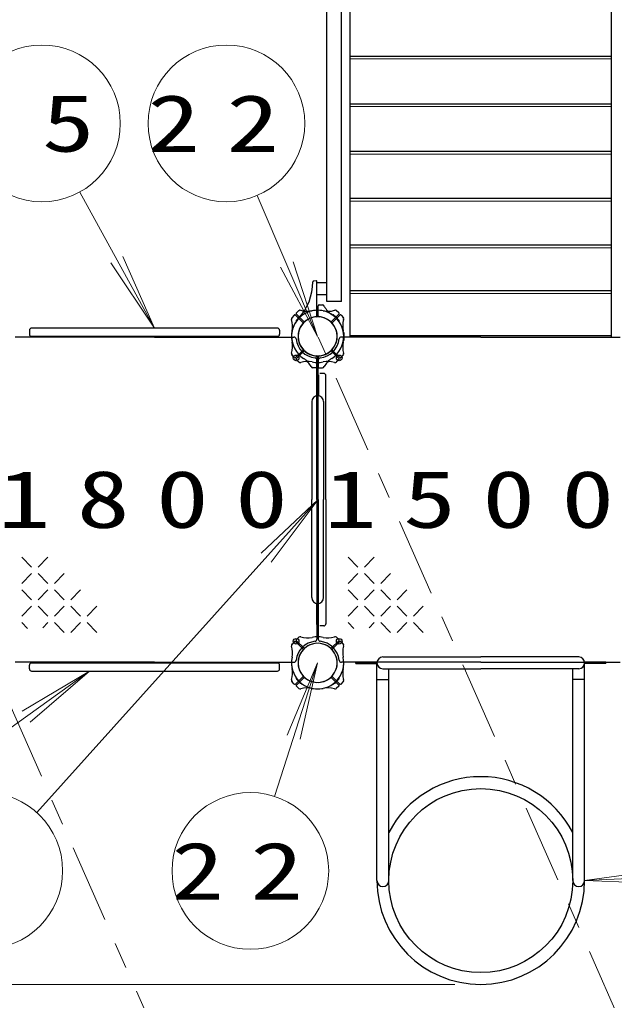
# Model space of a CAD drawing. Units: millimetres on the paper. Extents: x -385 to 0, y -594 to 267.
# Drawn here: x -211.92 to -189.14, y 114.91 to 152.46 of the extents above; entities that cross this region are included whole.
import ezdxf

# ---------------------------------------------------------------- set-up
doc = ezdxf.new("R2010")
doc.units = ezdxf.units.MM
doc.linetypes.add('USER2', pattern=[6, 3, -1, 1, -1])
doc.layers.add('LY_1', color=7, linetype='Continuous', lineweight=25)
doc.styles.add('ＭＳ ゴシック', font='')
doc.styles.get('ＭＳ ゴシック').set_extended_font_data('MS Gothic')

msp = doc.modelspace()

# ---------------------------------------------------------------- linework, layer by layer
at = {"layer": 'LY_1'}
for p, q in [((-199.256, 140.333), (-199.256, 165.333)), ((-189.256, 140.333), (-189.256, 165.333)), ((-200.156, 141.672), (-200.156, 163.993)), ((-199.589, 141.672), (-199.589, 163.993)), ((-189.256, 151.043), (-199.256, 151.043)), ((-189.256, 149.219), (-199.256, 149.219)), ((-189.256, 147.404), (-199.256, 147.404)), ((-189.256, 145.605), (-199.256, 145.605)), ((-189.256, 143.827), (-199.256, 143.827)), ((-200.531, 142.393), (-200.156, 142.393)), ((-200.531, 141.939), (-200.156, 141.939)), ((-189.256, 142.074), (-199.256, 142.074)), ((-199.589, 141.672), (-200.156, 141.672)), ((-201.321, 140.912), (-201.323, 140.914)), ((-201.086, 141.148), (-201.087, 141.15)), ((-199.927, 141.148), (-199.925, 141.15)), ((-199.691, 140.912), (-199.689, 140.914)), ((-211.548, 140.566), (-211.548, 140.416)), ((-202.048, 140.649), (-211.464, 140.649)), ((-201.964, 140.566), (-201.964, 140.416)), ((-199.52, 140.499), (-199.517, 140.499)), ((-199.256, 140.333), (-199.256, 140.433)), ((-189.256, 140.333), (-189.256, 140.433)), ((-202.048, 140.333), (-211.464, 140.333)), ((-199.52, 140.166), (-199.517, 140.166)), ((-189.256, 140.351), (-199.256, 140.351)), ((-200.533, 138.866), (-200.533, 138.058)), ((-200.479, 138.866), (-200.533, 138.866)), ((-200.479, 138.866), (-200.479, 138.058)), ((-200.273, 138.916), (-200.423, 138.916)), ((-200.189, 134.083), (-200.189, 138.833)), ((-200.733, 137.833), (-200.733, 134.083)), ((-200.279, 137.833), (-200.279, 134.083)), ((-200.733, 130.333), (-200.733, 134.083)), ((-200.279, 130.333), (-200.279, 134.083)), ((-200.189, 134.083), (-200.189, 129.333)), ((-200.533, 129.299), (-200.533, 130.108)), ((-200.479, 129.299), (-200.479, 130.108)), ((-200.479, 129.299), (-200.533, 129.299)), ((-200.273, 129.249), (-200.423, 129.249)), ((-198.006, 128.059), (-194.256, 128.059)), ((-190.506, 128.059), (-194.256, 128.059)), ((-192.758, 128.059), (-194.256, 128.059)), ((-211.548, 127.599), (-211.548, 127.749)), ((-211.464, 127.833), (-202.048, 127.833)), ((-201.964, 127.599), (-201.964, 127.749)), ((-199.039, 127.859), (-198.231, 127.859)), ((-199.039, 127.806), (-199.039, 127.859)), ((-199.039, 127.806), (-198.231, 127.806)), ((-198.233, 119.499), (-198.233, 127.833)), ((-189.473, 127.859), (-190.281, 127.859)), ((-189.473, 127.806), (-190.281, 127.806)), ((-190.279, 119.499), (-190.279, 127.833)), ((-189.473, 127.806), (-189.473, 127.859)), ((-211.464, 127.516), (-202.048, 127.516)), ((-198.006, 127.606), (-194.256, 127.606)), ((-197.779, 119.499), (-197.779, 127.606)), ((-190.506, 127.606), (-194.256, 127.606)), ((-192.519, 127.606), (-194.256, 127.606)), ((-190.733, 119.499), (-190.733, 127.606)), ((-201.321, 127.253), (-201.323, 127.251)), ((-201.086, 127.018), (-201.087, 127.016)), ((-199.927, 127.018), (-199.925, 127.016)), ((-199.691, 127.253), (-199.689, 127.251)), ((-198.233, 127.199), (-197.779, 127.199)), ((-190.279, 127.199), (-190.733, 127.199))]:
    msp.add_line(p, q, dxfattribs=at)
at = {"layer": 'LY_1', "lineweight": 13}
for p, q in [((-189.256, 150.957), (-199.256, 150.957)), ((-189.256, 149.128), (-199.256, 149.128)), ((-189.256, 147.311), (-199.256, 147.311)), ((-209.62, 145.858), (-206.756, 140.649)), ((-202.818, 145.729), (-200.506, 140.333)), ((-189.256, 145.509), (-199.256, 145.509)), ((-189.256, 143.728), (-199.256, 143.728)), ((-206.756, 140.649), (-208.425, 143.142)), ((-206.756, 140.649), (-207.967, 143.394)), ((-200.506, 140.333), (-201.443, 143.183)), ((-200.506, 140.333), (-201.923, 142.977)), ((-189.256, 141.973), (-199.256, 141.973)), ((-211.265, 122.103), (-200.481, 134.083)), ((-200.481, 134.083), (-202.675, 132.036)), ((-200.481, 134.083), (-202.286, 131.687)), ((-211.463, 131.501), (-211.838, 131.876)), ((-210.838, 131.876), (-211.213, 131.501)), ((-198.963, 131.501), (-199.338, 131.876)), ((-198.338, 131.876), (-198.713, 131.501)), ((-211.463, 131.251), (-211.838, 130.876)), ((-210.838, 130.876), (-211.213, 131.251)), ((-210.213, 131.251), (-210.588, 130.876)), ((-198.963, 131.251), (-199.338, 130.876)), ((-198.338, 130.876), (-198.713, 131.251)), ((-197.713, 131.251), (-198.088, 130.876)), ((-211.463, 130.251), (-211.838, 130.626)), ((-210.838, 130.626), (-211.213, 130.251)), ((-210.213, 130.251), (-210.588, 130.626)), ((-209.588, 130.626), (-209.963, 130.251)), ((-198.963, 130.251), (-199.338, 130.626)), ((-198.338, 130.626), (-198.713, 130.251)), ((-197.713, 130.251), (-198.088, 130.626)), ((-197.088, 130.626), (-197.463, 130.251)), ((-211.463, 130.001), (-211.838, 129.626)), ((-210.838, 129.626), (-211.213, 130.001)), ((-210.213, 130.001), (-210.588, 129.626)), ((-209.588, 129.626), (-209.963, 130.001)), ((-208.963, 130.001), (-209.338, 129.626)), ((-198.963, 130.001), (-199.338, 129.626)), ((-198.338, 129.626), (-198.713, 130.001)), ((-197.713, 130.001), (-198.088, 129.626)), ((-197.088, 129.626), (-197.463, 130.001)), ((-196.463, 130.001), (-196.838, 129.626)), ((-211.615, 129.153), (-211.838, 129.376)), ((-210.838, 129.376), (-211.037, 129.176)), ((-210.213, 129.001), (-210.588, 129.376)), ((-209.588, 129.376), (-209.963, 129.001)), ((-208.963, 129.001), (-209.338, 129.376)), ((-199.115, 129.153), (-199.338, 129.376)), ((-198.338, 129.376), (-198.537, 129.176)), ((-197.713, 129.001), (-198.088, 129.376)), ((-197.088, 129.376), (-197.463, 129.001)), ((-196.463, 129.001), (-196.838, 129.376)), ((-202.16, 122.723), (-200.506, 127.833)), ((-200.506, 127.833), (-201.675, 125.07)), ((-200.506, 127.833), (-201.177, 124.909)), ((-217.541, 121.577), (-209.239, 127.516)), ((-209.239, 127.516), (-211.822, 125.99)), ((-209.239, 127.516), (-211.518, 125.565)), ((-190.279, 119.499), (-187.307, 119.907)), ((-185.746, 119.722), (-190.279, 119.499)), ((-190.279, 119.499), (-187.282, 119.384)), ((-195.256, 115.523), (-362.387, 115.523))]:
    msp.add_line(p, q, dxfattribs=at)
at = {"layer": 'LY_1', "color": 2}
for p, q in [((-200.566, 142.457), (-200.654, 142.452)), ((-200.531, 141.114), (-200.531, 142.423)), ((-201.318, 141.228), (-201.222, 141.318)), ((-200.481, 141.114), (-200.481, 141.506)), ((-200.447, 141.54), (-200.325, 141.536)), ((-199.695, 141.228), (-199.791, 141.318)), ((-201.402, 141.144), (-201.491, 141.048)), ((-201.076, 140.867), (-201.354, 141.145)), ((-201.041, 140.903), (-201.318, 141.18)), ((-199.971, 140.903), (-199.694, 141.18)), ((-199.936, 140.867), (-199.658, 141.145)), ((-199.611, 141.144), (-199.521, 141.048)), ((-201.076, 139.798), (-201.354, 139.52)), ((-201.041, 139.763), (-201.318, 139.485)), ((-199.971, 139.763), (-199.694, 139.485)), ((-199.936, 139.798), (-199.658, 139.52)), ((-201.402, 139.521), (-201.484, 139.61)), ((-201.318, 139.437), (-201.229, 139.354)), ((-200.531, 139.551), (-200.531, 139.159)), ((-200.481, 139.551), (-200.481, 139.159)), ((-199.695, 139.437), (-199.783, 139.354)), ((-199.611, 139.521), (-199.528, 139.61)), ((-200.566, 139.125), (-200.687, 139.13)), ((-200.447, 139.125), (-200.316, 139.13)), ((-201.318, 128.728), (-201.229, 128.811)), ((-199.695, 128.728), (-199.783, 128.811)), ((-201.402, 128.644), (-201.484, 128.555)), ((-201.076, 128.367), (-201.354, 128.645)), ((-201.041, 128.403), (-201.318, 128.68)), ((-199.971, 128.403), (-199.694, 128.68)), ((-199.936, 128.367), (-199.658, 128.645)), ((-199.611, 128.644), (-199.528, 128.555)), ((-201.076, 127.298), (-201.354, 127.02)), ((-199.936, 127.298), (-199.658, 127.02)), ((-201.402, 127.021), (-201.491, 127.117)), ((-201.041, 127.263), (-201.318, 126.985)), ((-201.318, 126.937), (-201.222, 126.848)), ((-199.971, 127.263), (-199.694, 126.985)), ((-199.695, 126.937), (-199.791, 126.848)), ((-199.611, 127.021), (-199.521, 127.117))]:
    msp.add_line(p, q, dxfattribs=at)
at = {"layer": 'LY_1', "color": 4}
for p, q in [((-206.756, 140.308), (-212.096, 140.308)), ((-206.756, 140.308), (-201.416, 140.308)), ((-194.256, 140.308), (-199.596, 140.308)), ((-194.256, 140.308), (-188.916, 140.308)), ((-200.531, 134.083), (-200.531, 139.422)), ((-200.481, 134.083), (-200.481, 139.422)), ((-200.531, 134.083), (-200.531, 128.743)), ((-200.481, 134.083), (-200.481, 128.743)), ((-206.756, 127.858), (-212.096, 127.858)), ((-206.756, 127.858), (-201.416, 127.858)), ((-194.256, 127.858), (-199.596, 127.858)), ((-194.256, 127.858), (-188.916, 127.858))]:
    msp.add_line(p, q, dxfattribs=at)
at = {"layer": 'LY_1', "linetype": 'USER2', "lineweight": 13}
for p, q in [((-186.455, 108.552), (-200.484, 140.304)), ((-198.955, 96.052), (-213.006, 127.833))]:
    msp.add_line(p, q, dxfattribs=at)
at = {"layer": 'LY_1', "lineweight": 13}
for centre in [(-211.066, 148.486), (-203.999, 148.486), (-213.273, 119.873), (-203.083, 119.868)]:
    msp.add_circle(centre, 3, dxfattribs=at)
at = {"layer": 'LY_1'}
for centre, radius in [((-201.331, 139.508), 0.108), ((-199.681, 139.508), 0.108), ((-201.331, 128.658), 0.108), ((-199.681, 128.658), 0.108), ((-194.256, 119.499), 3.523)]:
    msp.add_circle(centre, radius, dxfattribs=at)
at = {"layer": 'LY_1', "color": 2}
for centre, radius, start, end in [((-202.851, 142.46), 2.167, 317.7828, 358.9158), ((-200.652, 142.419), 0.0333, 93, 178.9159), ((-200.564, 142.423), 0.0333, 0, 93), ((-201.295, 141.204), 0.0333, 133, 225), ((-201.172, 141.25), 0.0833, 72.4588, 133), ((-200.506, 140.333), 1, 77.7272, 135), ((-200.896, 142.124), 0.833, 252.4588, 282.2728), ((-200.506, 140.333), 1, 45, 102.2728), ((-200.448, 141.506), 0.0333, 88, 180), ((-200.328, 141.452), 0.0833, 27.4588, 88), ((-200.116, 142.124), 0.833, 257.7272, 287.5412), ((-199.515, 141.875), 0.833, 207.4588, 237.2728), ((-199.84, 141.25), 0.0833, 47, 107.5412), ((-199.717, 141.204), 0.0333, 315, 47), ((-201.424, 140.999), 0.0833, 137, 197.5412), ((-200.506, 140.333), 1, 135, 192.2728), ((-200.506, 140.333), 1, 137.7828, 180), ((-202.298, 140.722), 0.833, 347.7272, 17.5412), ((-201.377, 141.121), 0.0333, 45, 137), ((-200.506, 140.333), 0.75, 94.2707, 180), ((-200.506, 140.333), 0.75, 135, 220.7293), ((-200.506, 140.333), 0.75, 139.2707, 225), ((-201.1, 140.844), 0.0333, 319.2707, 45), ((-201.017, 140.926), 0.0333, 225, 310.7293), ((-200.506, 140.333), 0.75, 49.2707, 135), ((-200.506, 140.333), 0.75, 45, 130.7293), ((-200.564, 141.114), 0.0333, 274.2707, 0), ((-200.448, 141.114), 0.0333, 180, 265.7293), ((-200.506, 140.333), 0.75, 0, 85.7293), ((-199.995, 140.926), 0.0333, 229.2707, 315), ((-200.506, 140.333), 0.75, 319.2707, 45), ((-200.506, 140.333), 0.75, 315, 40.7293), ((-200.506, 140.333), 1, 0, 57.2728), ((-199.913, 140.844), 0.0333, 135, 220.7293), ((-200.506, 140.333), 1, 347.7272, 45), ((-199.635, 141.121), 0.0333, 43, 135), ((-198.715, 140.722), 0.833, 162.4588, 192.2728), ((-199.589, 140.999), 0.0833, 342.4588, 43), ((-200.506, 140.333), 1, 167.7272, 181.4325), ((-200.506, 140.333), 1, 358.5675, 12.2728), ((-200.506, 140.333), 1, 180, 237.2728), ((-202.298, 139.943), 0.833, 342.4588, 12.2728), ((-200.506, 140.333), 0.75, 180, 265.7293), ((-200.506, 140.333), 0.75, 274.2707, 0), ((-200.506, 140.333), 1, 302.7272, 0), ((-198.715, 139.943), 0.833, 167.7272, 197.5412), ((-201.424, 139.667), 0.0833, 162.4588, 223), ((-201.1, 139.821), 0.0333, 315, 40.7293), ((-201.017, 139.739), 0.0333, 49.2707, 135), ((-200.506, 140.333), 0.75, 225, 310.7293), ((-200.506, 140.333), 0.75, 229.2707, 315), ((-199.995, 139.739), 0.0333, 45, 130.7293), ((-199.913, 139.821), 0.0333, 139.2707, 225), ((-199.589, 139.667), 0.0833, 317, 17.5412), ((-201.377, 139.544), 0.0333, 223, 315), ((-201.295, 139.461), 0.0333, 135, 227), ((-201.172, 139.415), 0.0833, 227, 287.5412), ((-200.896, 138.541), 0.833, 77.7272, 107.5412), ((-201.497, 138.79), 0.833, 27.4588, 57.2728), ((-200.506, 140.333), 1, 257.7272, 271.4325), ((-200.564, 139.551), 0.0333, 0, 85.7293), ((-200.506, 140.333), 1, 268.5675, 282.2728), ((-200.448, 139.551), 0.0333, 94.2707, 180), ((-200.116, 138.541), 0.833, 72.4588, 102.2728), ((-199.515, 138.79), 0.833, 122.7272, 152.5412), ((-199.84, 139.415), 0.0833, 252.4588, 313), ((-199.717, 139.461), 0.0333, 313, 45), ((-199.635, 139.544), 0.0333, 225, 317), ((-200.684, 139.213), 0.0833, 207.4588, 268), ((-200.684, 139.213), 0.0833, 207.4588, 268), ((-200.564, 139.159), 0.0333, 268, 0), ((-200.448, 139.159), 0.0333, 180, 272), ((-200.328, 139.213), 0.0833, 272, 332.5412), ((-201.172, 128.75), 0.0833, 72.4588, 133), ((-200.896, 129.624), 0.833, 252.4588, 282.2728), ((-200.506, 127.833), 1, 88.5675, 102.2728), ((-200.506, 127.833), 1, 77.7272, 91.4325), ((-200.116, 129.624), 0.833, 257.7272, 287.5412), ((-199.84, 128.75), 0.0833, 47, 107.5412), ((-201.424, 128.499), 0.0833, 137, 197.5412), ((-202.298, 128.222), 0.833, 347.7272, 17.5412), ((-201.377, 128.621), 0.0333, 45, 137), ((-201.295, 128.704), 0.0333, 133, 225), ((-200.506, 127.833), 0.75, 49.2707, 135), ((-200.506, 127.833), 0.75, 45, 130.7293), ((-199.717, 128.704), 0.0333, 315, 47), ((-199.635, 128.621), 0.0333, 43, 135), ((-198.715, 128.222), 0.833, 162.4588, 192.2728), ((-199.589, 128.499), 0.0833, 342.4588, 43), ((-200.506, 127.833), 1, 167.7272, 225), ((-200.506, 127.833), 0.75, 135, 220.7293), ((-200.506, 127.833), 0.75, 139.2707, 225), ((-201.1, 128.344), 0.0333, 319.2707, 45), ((-201.017, 128.426), 0.0333, 225, 310.7293), ((-199.995, 128.426), 0.0333, 229.2707, 315), ((-200.506, 127.833), 0.75, 319.2707, 45), ((-200.506, 127.833), 0.75, 315, 40.7293), ((-199.913, 128.344), 0.0333, 135, 220.7293), ((-200.506, 127.833), 1, 315, 12.2728), ((-200.506, 127.833), 1, 178.5675, 192.2728), ((-200.506, 127.833), 1, 347.7272, 1.4325), ((-202.298, 127.443), 0.833, 342.4588, 12.2728), ((-201.1, 127.321), 0.0333, 315, 40.7293), ((-200.506, 127.833), 0.75, 225, 310.7293), ((-200.506, 127.833), 0.75, 229.2707, 315), ((-199.913, 127.321), 0.0333, 139.2707, 225), ((-198.715, 127.443), 0.833, 167.7272, 197.5412), ((-201.424, 127.167), 0.0833, 162.4588, 223), ((-201.377, 127.044), 0.0333, 223, 315), ((-201.295, 126.961), 0.0333, 135, 227), ((-200.506, 127.833), 1, 225, 282.2728), ((-201.017, 127.239), 0.0333, 49.2707, 135), ((-200.506, 127.833), 1, 257.7272, 315), ((-199.995, 127.239), 0.0333, 45, 130.7293), ((-199.717, 126.961), 0.0333, 313, 45), ((-199.635, 127.044), 0.0333, 225, 317), ((-199.589, 127.167), 0.0833, 317, 17.5412), ((-201.172, 126.915), 0.0833, 227, 287.5412), ((-200.896, 126.041), 0.833, 77.7272, 107.5412), ((-200.116, 126.041), 0.833, 72.4588, 102.2728), ((-199.84, 126.915), 0.0833, 252.4588, 313)]:
    msp.add_arc(centre, radius, start, end, dxfattribs=at)
at = {"layer": 'LY_1'}
for centre, radius, start, end in [((-201.311, 140.926), 0.0167, 143.6269, 225), ((-200.506, 140.333), 1.017, 135, 143.6269), ((-200.506, 140.333), 1.017, 126.3731, 135), ((-201.099, 141.138), 0.0167, 45, 126.3731), ((-199.913, 141.138), 0.0167, 53.6269, 135), ((-200.506, 140.333), 1.017, 45, 53.6269), ((-200.506, 140.333), 1.017, 36.3731, 45), ((-199.701, 140.926), 0.0167, 315, 36.3731), ((-211.464, 140.566), 0.0833, 90, 180), ((-202.048, 140.566), 0.0833, 0, 90), ((-199.517, 140.483), 0.0167, 8.6269, 90), ((-200.506, 140.333), 1.017, 0, 8.6269), ((-211.464, 140.416), 0.0833, 180, 270), ((-202.048, 140.416), 0.0833, 270, 0), ((-200.506, 140.333), 0.833, 186.7872, 263.2128), ((-200.506, 140.333), 0.833, 276.7872, 353.2128), ((-199.517, 140.183), 0.0167, 270, 351.3731), ((-200.506, 140.333), 1.017, 351.3731, 0), ((-200.273, 138.833), 0.0833, 0, 90), ((-200.506, 137.833), 0.227, 0, 180), ((-200.506, 130.333), 0.227, 180, 0), ((-200.273, 129.333), 0.0833, 270, 0), ((-200.506, 127.833), 0.833, 96.7872, 173.2128), ((-200.506, 127.833), 0.833, 6.7872, 83.2128), ((-198.006, 127.833), 0.227, 90, 270), ((-190.506, 127.833), 0.227, 270, 90), ((-211.464, 127.749), 0.0833, 90, 180), ((-202.048, 127.749), 0.0833, 0, 90), ((-211.464, 127.599), 0.0833, 180, 270), ((-202.048, 127.599), 0.0833, 270, 0), ((-201.311, 127.24), 0.0167, 135, 216.3731), ((-200.506, 127.833), 1.017, 216.3731, 225), ((-200.506, 127.833), 1.017, 225, 233.6269), ((-201.099, 127.027), 0.0167, 233.6269, 315), ((-199.913, 127.027), 0.0167, 225, 306.3731), ((-200.506, 127.833), 1.017, 306.3731, 315), ((-200.506, 127.833), 1.017, 315, 323.6269), ((-199.701, 127.24), 0.0167, 323.6269, 45), ((-194.256, 119.499), 3.977, 27.625, 152.375), ((-194.256, 119.499), 3.977, 180, 0), ((-198.006, 119.499), 0.227, 180, 0), ((-190.506, 119.499), 0.227, 180, 0)]:
    msp.add_arc(centre, radius, start, end, dxfattribs=at)
at = {"layer": 'LY_1', "color": 4}
for centre, start, end in [((-201.416, 140.224), 6.7872, 90), ((-199.596, 140.224), 90, 173.2128), ((-200.614, 139.422), 0, 83.2128), ((-200.398, 139.422), 96.7872, 180), ((-200.614, 128.743), 276.7872, 0), ((-200.398, 128.743), 180, 263.2128), ((-201.416, 127.941), 270, 353.2128), ((-199.596, 127.941), 186.7872, 270)]:
    msp.add_arc(centre, 0.0833, start, end, dxfattribs=at)

# ---------------------------------------------------------------- texts
at = {"layer": 'LY_1', "char_height": 2.199, "style": 'ＭＳ ゴシック'}
for s, insert, attachment_point in [('\\T1.5;\\W1.35;15', (-211.066, 148.486), 5), ('\\T1.5;\\W1.35;22', (-203.999, 148.486), 5), ('\\T1.5;\\W1.35;1800', (-212.756, 134.083), 4), ('\\T1.5;\\W1.35;1500', (-200.256, 134.083), 4), ('\\T1.5;\\W1.35;22', (-203.083, 119.868), 5)]:
    msp.add_mtext(s, dxfattribs=dict(at, insert=insert, attachment_point=attachment_point))

doc.saveas('drawing.dxf')
